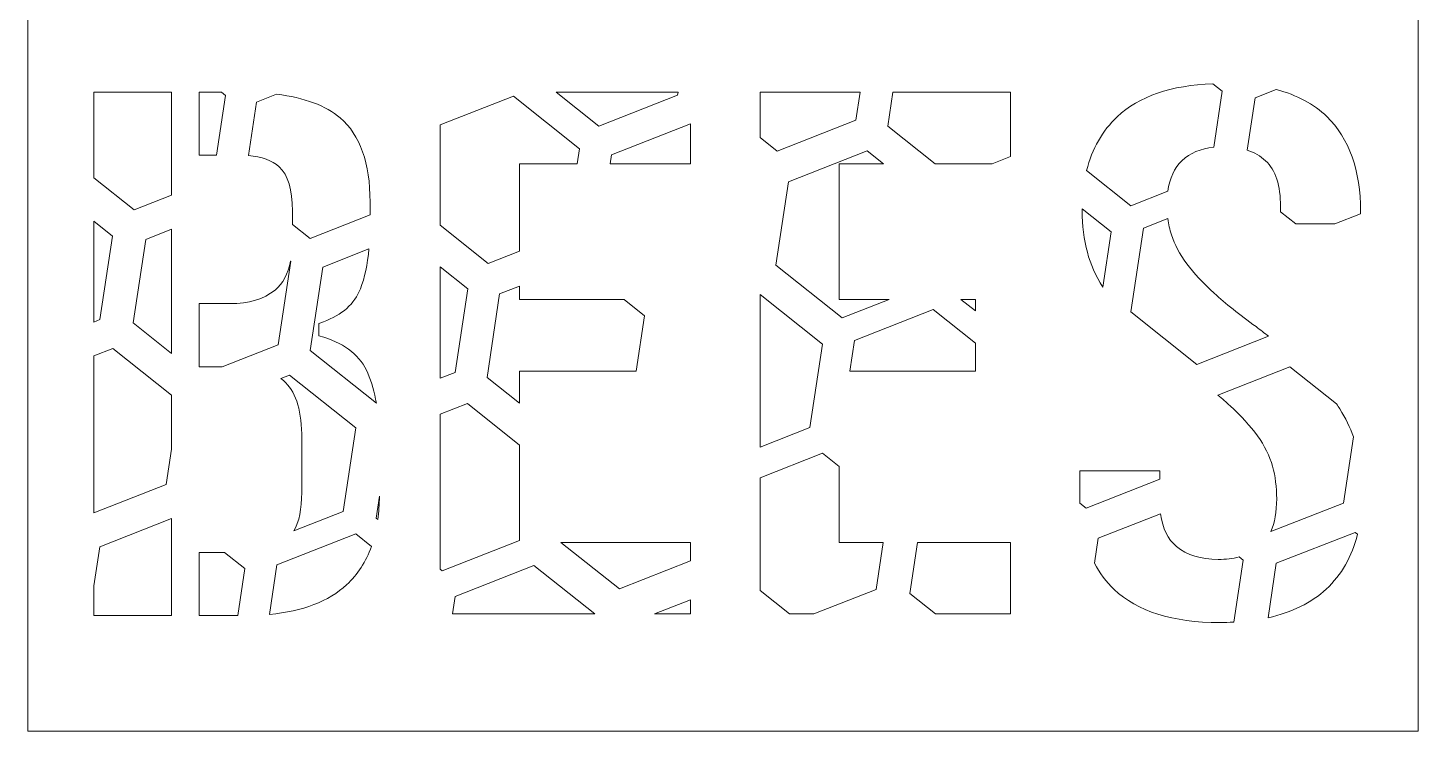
# Model space of a CAD drawing. Extents: x 54 to 4078, y -2000 to -23.
# Drawn here: x 3246 to 4078, y -961 to -540 of the extents above; entities that cross this region are included whole.
import ezdxf

# ---------------------------------------------------------------- set-up
doc = ezdxf.new("R2010")
doc.units = 0
doc.header["$MEASUREMENT"] = 0
doc.layers.add('Layer 1', color=7, linetype='Continuous', lineweight=0)

msp = doc.modelspace()

# ---------------------------------------------------------------- linework, layer by layer
at = {"layer": 'Layer 1'}
for points, knots in [([(3246.32, -39.13), (3246.32, -39.13), (3246.32, -960.87), (3246.32, -960.87), (3246.32, -960.87), (4077.68, -960.87), (4077.68, -960.87), (4077.68, -960.87), (4077.68, -39.13), (4077.68, -39.13), (4077.68, -39.13), (3246.32, -39.13), (3246.32, -39.13)], [0, 0, 0, 0, 1, 1, 1, 2, 2, 2, 3, 3, 3, 4, 4, 4, 4]), ([(3955.43, -611.23), (3947.59, -612.07), (3941.19, -614.81), (3936.38, -619.37), (3931.88, -623.63), (3929.03, -629.78), (3927.92, -637.64), (3927.92, -637.64), (3905.86, -646.31), (3905.86, -646.31), (3905.86, -646.31), (3879.44, -625.27), (3879.44, -625.27), (3882.65, -612.25), (3888.8, -601.41), (3897.74, -593.02), (3910.72, -580.84), (3929.94, -574.21), (3954.86, -573.32), (3954.86, -573.32), (3960.46, -577.77), (3960.46, -577.77), (3960.46, -577.77), (3955.43, -611.23), (3955.43, -611.23)], [0, 0, 0, 0, 1, 1, 1, 2, 2, 2, 3, 3, 3, 4, 4, 4, 5, 5, 5, 6, 6, 6, 7, 7, 7, 8, 8, 8, 8]), ([(3332.34, -640.09), (3332.34, -640.09), (3310, -648.87), (3310, -648.87), (3310, -648.87), (3285.9, -629.67), (3285.9, -629.67), (3285.9, -629.67), (3285.9, -578.34), (3285.9, -578.34), (3285.9, -578.34), (3332.34, -578.34), (3332.34, -578.34), (3332.34, -578.34), (3332.34, -640.09), (3332.34, -640.09)], [0, 0, 0, 0, 1, 1, 1, 2, 2, 2, 3, 3, 3, 4, 4, 4, 5, 5, 5, 5]), ([(3364.61, -580.33), (3364.61, -580.33), (3359.24, -616.07), (3359.24, -616.07), (3359.24, -616.07), (3348.71, -616.07), (3348.71, -616.07), (3348.71, -616.07), (3348.71, -578.34), (3348.71, -578.34), (3348.71, -578.34), (3362.11, -578.34), (3362.11, -578.34), (3362.11, -578.34), (3364.61, -580.33), (3364.61, -580.33)], [0, 0, 0, 0, 1, 1, 1, 2, 2, 2, 3, 3, 3, 4, 4, 4, 5, 5, 5, 5]), ([(3433.15, -593.77), (3444.98, -603.84), (3450.97, -620.8), (3450.97, -644.14), (3450.97, -644.14), (3450.97, -651.73), (3450.97, -651.73), (3450.97, -651.73), (3415.06, -665.85), (3415.06, -665.85), (3415.06, -665.85), (3404.55, -657.47), (3404.55, -657.47), (3404.55, -657.47), (3404.55, -649.51), (3404.55, -649.51), (3404.55, -636.57), (3401.95, -627.94), (3396.64, -623.11), (3392.38, -619.23), (3386.33, -617), (3378.2, -616.31), (3378.2, -616.31), (3383.01, -584.29), (3383.01, -584.29), (3383.01, -584.29), (3395.06, -579.56), (3395.06, -579.56), (3411.69, -581.64), (3424.51, -586.42), (3433.15, -593.77)], [0, 0, 0, 0, 1, 1, 1, 2, 2, 2, 3, 3, 3, 4, 4, 4, 5, 5, 5, 6, 6, 6, 7, 7, 7, 8, 8, 8, 9, 9, 9, 10, 10, 10, 10]), ([(3540.3, -621.2), (3540.3, -621.2), (3540.3, -673.49), (3540.3, -673.49), (3540.3, -673.49), (3521.64, -680.82), (3521.64, -680.82), (3521.64, -680.82), (3492.93, -657.96), (3492.93, -657.96), (3492.93, -657.96), (3492.93, -597.94), (3492.93, -597.94), (3492.93, -597.94), (3536.67, -580.76), (3536.67, -580.76), (3536.67, -580.76), (3576.24, -612.29), (3576.24, -612.29), (3576.24, -612.29), (3574.89, -621.2), (3574.89, -621.2), (3574.89, -621.2), (3540.3, -621.2), (3540.3, -621.2)], [0, 0, 0, 0, 1, 1, 1, 2, 2, 2, 3, 3, 3, 4, 4, 4, 5, 5, 5, 6, 6, 6, 7, 7, 7, 8, 8, 8, 8]), ([(3562.23, -578.34), (3562.23, -578.34), (3635.11, -578.34), (3635.11, -578.34), (3635.11, -578.34), (3634.83, -580.17), (3634.83, -580.17), (3634.83, -580.17), (3587.74, -598.68), (3587.74, -598.68), (3587.74, -598.68), (3562.23, -578.34), (3562.23, -578.34)], [0, 0, 0, 0, 1, 1, 1, 2, 2, 2, 3, 3, 3, 4, 4, 4, 4]), ([(3741.39, -595.14), (3741.39, -595.14), (3694.3, -613.65), (3694.3, -613.65), (3694.3, -613.65), (3684.14, -605.55), (3684.14, -605.55), (3684.14, -605.55), (3684.14, -578.34), (3684.14, -578.34), (3684.14, -578.34), (3743.92, -578.34), (3743.92, -578.34), (3743.92, -578.34), (3741.39, -595.14), (3741.39, -595.14)], [0, 0, 0, 0, 1, 1, 1, 2, 2, 2, 3, 3, 3, 4, 4, 4, 5, 5, 5, 5]), ([(3760.54, -598.68), (3760.54, -598.68), (3763.59, -578.34), (3763.59, -578.34), (3763.59, -578.34), (3833.85, -578.34), (3833.85, -578.34), (3833.85, -578.34), (3833.85, -616.94), (3833.85, -616.94), (3833.85, -616.94), (3823.01, -621.2), (3823.01, -621.2), (3823.01, -621.2), (3788.81, -621.2), (3788.81, -621.2), (3788.81, -621.2), (3760.54, -598.68), (3760.54, -598.68)], [0, 0, 0, 0, 1, 1, 1, 2, 2, 2, 3, 3, 3, 4, 4, 4, 5, 5, 5, 6, 6, 6, 6]), ([(4043.21, -651.1), (4043.21, -651.1), (4027.86, -657.13), (4027.86, -657.13), (4027.86, -657.13), (4004.45, -657.13), (4004.45, -657.13), (4004.45, -657.13), (3995.38, -649.9), (3995.38, -649.9), (3995.38, -649.9), (3995.38, -646.82), (3995.38, -646.82), (3995.38, -634.27), (3992.36, -625.03), (3986.39, -619.37), (3983.41, -616.56), (3979.74, -614.41), (3975.44, -613.01), (3975.44, -613.01), (3980.13, -581.74), (3980.13, -581.74), (3980.13, -581.74), (3992.72, -576.79), (3992.72, -576.79), (4005.18, -579.99), (4015.39, -585.43), (4023.07, -592.95), (4036.44, -606.05), (4043.21, -625.17), (4043.21, -649.82), (4043.21, -649.82), (4043.21, -651.1), (4043.21, -651.1)], [0, 0, 0, 0, 1, 1, 1, 2, 2, 2, 3, 3, 3, 4, 4, 4, 5, 5, 5, 6, 6, 6, 7, 7, 7, 8, 8, 8, 9, 9, 9, 10, 10, 10, 11, 11, 11, 11]), ([(3594.57, -621.2), (3594.57, -621.2), (3595.38, -615.83), (3595.38, -615.83), (3595.38, -615.83), (3642.47, -597.32), (3642.47, -597.32), (3642.47, -597.32), (3642.65, -597.47), (3642.65, -597.47), (3642.65, -597.47), (3642.65, -621.2), (3642.65, -621.2), (3642.65, -621.2), (3594.57, -621.2), (3594.57, -621.2)], [0, 0, 0, 0, 1, 1, 1, 2, 2, 2, 3, 3, 3, 4, 4, 4, 5, 5, 5, 5]), ([(3761.44, -702.38), (3761.44, -702.38), (3733.18, -713.49), (3733.18, -713.49), (3733.18, -713.49), (3693.6, -681.96), (3693.6, -681.96), (3693.6, -681.96), (3701.13, -631.92), (3701.13, -631.92), (3701.13, -631.92), (3748.22, -613.43), (3748.22, -613.43), (3748.22, -613.43), (3757.99, -621.2), (3757.99, -621.2), (3757.99, -621.2), (3731.5, -621.2), (3731.5, -621.2), (3731.5, -621.2), (3731.5, -702.38), (3731.5, -702.38), (3731.5, -702.38), (3761.44, -702.38), (3761.44, -702.38)], [0, 0, 0, 0, 1, 1, 1, 2, 2, 2, 3, 3, 3, 4, 4, 4, 5, 5, 5, 6, 6, 6, 7, 7, 7, 8, 8, 8, 8]), ([(3894.11, -661.93), (3894.11, -661.93), (3889.12, -695.14), (3889.12, -695.14), (3884.85, -688.26), (3881.73, -681.22), (3879.86, -674.18), (3877.8, -666.48), (3876.75, -658.12), (3876.75, -649.39), (3876.75, -648.96), (3876.75, -648.54), (3876.76, -648.11), (3876.76, -648.11), (3894.11, -661.93), (3894.11, -661.93)], [0, 0, 0, 0, 1, 1, 1, 2, 2, 2, 3, 3, 3, 4, 4, 4, 5, 5, 5, 5]), ([(3285.9, -715.92), (3285.9, -715.92), (3285.9, -655.65), (3285.9, -655.65), (3285.9, -655.65), (3297, -664.49), (3297, -664.49), (3297, -664.49), (3289.47, -714.52), (3289.47, -714.52), (3289.47, -714.52), (3285.9, -715.92), (3285.9, -715.92)], [0, 0, 0, 0, 1, 1, 1, 2, 2, 2, 3, 3, 3, 4, 4, 4, 4]), ([(3913.35, -659.76), (3913.35, -659.76), (3927.93, -654.04), (3927.93, -654.04), (3928.37, -657.34), (3929.12, -660.6), (3930.13, -663.74), (3931.98, -669.44), (3935.08, -675.25), (3939.38, -681), (3943.53, -686.6), (3949.04, -692.56), (3955.73, -698.7), (3962.37, -704.81), (3970.79, -711.53), (3980.71, -718.66), (3983.29, -720.6), (3985.82, -722.56), (3988.25, -724.49), (3988.25, -724.49), (3945.39, -741.32), (3945.39, -741.32), (3945.39, -741.32), (3905.83, -709.79), (3905.83, -709.79), (3905.83, -709.79), (3913.35, -659.76), (3913.35, -659.76)], [0, 0, 0, 0, 1, 1, 1, 2, 2, 2, 3, 3, 3, 4, 4, 4, 5, 5, 5, 6, 6, 6, 7, 7, 7, 8, 8, 8, 9, 9, 9, 9]), ([(3332.34, -734.77), (3332.34, -734.77), (3309.39, -716.47), (3309.39, -716.47), (3309.39, -716.47), (3316.91, -666.44), (3316.91, -666.44), (3316.91, -666.44), (3332.34, -660.38), (3332.34, -660.38), (3332.34, -660.38), (3332.34, -734.77), (3332.34, -734.77)], [0, 0, 0, 0, 1, 1, 1, 2, 2, 2, 3, 3, 3, 4, 4, 4, 4]), ([(3415.18, -733.03), (3415.18, -733.03), (3422.7, -683), (3422.7, -683), (3422.7, -683), (3450.33, -672.14), (3450.33, -672.14), (3449.47, -681.52), (3447.75, -689.52), (3445.23, -695.97), (3441.61, -705.13), (3434.37, -711.6), (3423.04, -715.75), (3423.04, -715.75), (3420.26, -716.77), (3420.26, -716.77), (3420.26, -716.77), (3420.26, -724.12), (3420.26, -724.12), (3420.26, -724.12), (3423.24, -725.05), (3423.24, -725.05), (3436.69, -729.26), (3445.33, -736.33), (3449.68, -746.64), (3451.89, -751.91), (3453.6, -757.93), (3454.75, -764.55), (3454.75, -764.55), (3415.18, -733.03), (3415.18, -733.03)], [0, 0, 0, 0, 1, 1, 1, 2, 2, 2, 3, 3, 3, 4, 4, 4, 5, 5, 5, 6, 6, 6, 7, 7, 7, 8, 8, 8, 9, 9, 9, 10, 10, 10, 10]), ([(3394.14, -696.81), (3398.84, -692.97), (3401.97, -687.13), (3403.48, -679.41), (3403.48, -679.41), (3403.56, -679.46), (3403.56, -679.46), (3403.56, -679.46), (3396.04, -729.5), (3396.04, -729.5), (3396.04, -729.5), (3362.5, -742.68), (3362.5, -742.68), (3362.5, -742.68), (3348.71, -742.68), (3348.71, -742.68), (3348.71, -742.68), (3348.71, -704.94), (3348.71, -704.94), (3348.71, -704.94), (3367.28, -704.94), (3367.28, -704.94), (3378.47, -704.94), (3387.49, -702.21), (3394.14, -696.81)], [0, 0, 0, 0, 1, 1, 1, 2, 2, 2, 3, 3, 3, 4, 4, 4, 5, 5, 5, 6, 6, 6, 7, 7, 7, 8, 8, 8, 8]), ([(3492.93, -749.56), (3492.93, -749.56), (3492.93, -682.95), (3492.93, -682.95), (3492.93, -682.95), (3509.36, -696.03), (3509.36, -696.03), (3509.36, -696.03), (3501.84, -746.06), (3501.84, -746.06), (3501.84, -746.06), (3492.93, -749.56), (3492.93, -749.56)], [0, 0, 0, 0, 1, 1, 1, 2, 2, 2, 3, 3, 3, 4, 4, 4, 4]), ([(3540.3, -745.25), (3540.3, -745.25), (3540.3, -764.57), (3540.3, -764.57), (3540.3, -764.57), (3520.94, -749.14), (3520.94, -749.14), (3520.94, -749.14), (3528.45, -699.11), (3528.45, -699.11), (3528.45, -699.11), (3540.3, -694.46), (3540.3, -694.46), (3540.3, -694.46), (3540.3, -702.38), (3540.3, -702.38), (3540.3, -702.38), (3602.88, -702.38), (3602.88, -702.38), (3602.88, -702.38), (3615.11, -712.14), (3615.11, -712.14), (3615.11, -712.14), (3610.13, -745.25), (3610.13, -745.25), (3610.13, -745.25), (3540.3, -745.25), (3540.3, -745.25)], [0, 0, 0, 0, 1, 1, 1, 2, 2, 2, 3, 3, 3, 4, 4, 4, 5, 5, 5, 6, 6, 6, 7, 7, 7, 8, 8, 8, 9, 9, 9, 9]), ([(3684.14, -699.4), (3684.14, -699.4), (3721.43, -729.12), (3721.43, -729.12), (3721.43, -729.12), (3713.91, -779.14), (3713.91, -779.14), (3713.91, -779.14), (3684.14, -790.85), (3684.14, -790.85), (3684.14, -790.85), (3684.14, -699.4), (3684.14, -699.4)], [0, 0, 0, 0, 1, 1, 1, 2, 2, 2, 3, 3, 3, 4, 4, 4, 4]), ([(3804.25, -702.38), (3804.25, -702.38), (3812.93, -702.38), (3812.93, -702.38), (3812.93, -702.38), (3812.93, -709.3), (3812.93, -709.3), (3812.93, -709.3), (3804.25, -702.38), (3804.25, -702.38)], [0, 0, 0, 0, 1, 1, 1, 2, 2, 2, 3, 3, 3, 3]), ([(3812.93, -728.49), (3812.93, -728.49), (3812.93, -745.25), (3812.93, -745.25), (3812.93, -745.25), (3737.93, -745.25), (3737.93, -745.25), (3737.93, -745.25), (3740.67, -726.94), (3740.67, -726.94), (3740.67, -726.94), (3787.76, -708.43), (3787.76, -708.43), (3787.76, -708.43), (3812.93, -728.49), (3812.93, -728.49)], [0, 0, 0, 0, 1, 1, 1, 2, 2, 2, 3, 3, 3, 4, 4, 4, 5, 5, 5, 5]), ([(3297.11, -731.68), (3297.11, -731.68), (3332.34, -759.75), (3332.34, -759.75), (3332.34, -759.75), (3332.34, -792.07), (3332.34, -792.07), (3332.34, -792.07), (3329.15, -813.23), (3329.15, -813.23), (3329.15, -813.23), (3285.9, -830.23), (3285.9, -830.23), (3285.9, -830.23), (3285.9, -736.08), (3285.9, -736.08), (3285.9, -736.08), (3297.11, -731.68), (3297.11, -731.68)], [0, 0, 0, 0, 1, 1, 1, 2, 2, 2, 3, 3, 3, 4, 4, 4, 5, 5, 5, 6, 6, 6, 6]), ([(3410.12, -817.92), (3410.12, -817.92), (3410.12, -785.83), (3410.12, -785.83), (3410.12, -769.68), (3406.97, -758.7), (3400.51, -752.26), (3399.64, -751.39), (3398.69, -750.58), (3397.67, -749.83), (3397.67, -749.83), (3402.86, -747.78), (3402.86, -747.78), (3402.86, -747.78), (3442.43, -779.31), (3442.43, -779.31), (3442.43, -779.31), (3434.91, -829.34), (3434.91, -829.34), (3434.91, -829.34), (3405.39, -840.95), (3405.39, -840.95), (3408.57, -835.46), (3410.12, -827.87), (3410.12, -817.92)], [0, 0, 0, 0, 1, 1, 1, 2, 2, 2, 3, 3, 3, 4, 4, 4, 5, 5, 5, 6, 6, 6, 7, 7, 7, 8, 8, 8, 8]), ([(4033.03, -824.3), (4033.03, -824.3), (3989.64, -841.35), (3989.64, -841.35), (3991.91, -836.17), (3993.06, -829.61), (3993.06, -821.76), (3993.06, -814.86), (3992.22, -808.29), (3990.58, -802.26), (3988.9, -796.1), (3985.85, -789.95), (3981.55, -783.99), (3977.36, -778.23), (3971.86, -772.18), (3965.17, -766.04), (3962.96, -764), (3960.52, -761.86), (3957.9, -759.66), (3957.9, -759.66), (4000.99, -742.73), (4000.99, -742.73), (4000.99, -742.73), (4028.86, -764.94), (4028.86, -764.94), (4029.54, -765.96), (4030.21, -766.97), (4030.82, -767.96), (4034.21, -773.42), (4036.96, -779.08), (4038.99, -784.75), (4038.99, -784.75), (4033.03, -824.3), (4033.03, -824.3)], [0, 0, 0, 0, 1, 1, 1, 2, 2, 2, 3, 3, 3, 4, 4, 4, 5, 5, 5, 6, 6, 6, 7, 7, 7, 8, 8, 8, 9, 9, 9, 10, 10, 10, 11, 11, 11, 11]), ([(3492.93, -863.86), (3492.93, -863.86), (3492.93, -771.15), (3492.93, -771.15), (3492.93, -771.15), (3509.18, -764.77), (3509.18, -764.77), (3509.18, -764.77), (3540.3, -789.55), (3540.3, -789.55), (3540.3, -789.55), (3540.3, -846.69), (3540.3, -846.69), (3540.3, -846.69), (3494.15, -864.83), (3494.15, -864.83), (3494.15, -864.83), (3492.93, -863.86), (3492.93, -863.86)], [0, 0, 0, 0, 1, 1, 1, 2, 2, 2, 3, 3, 3, 4, 4, 4, 5, 5, 5, 6, 6, 6, 6]), ([(3757.85, -847.81), (3757.85, -847.81), (3753.61, -876.03), (3753.61, -876.03), (3753.61, -876.03), (3716.33, -890.68), (3716.33, -890.68), (3716.33, -890.68), (3701.68, -890.68), (3701.68, -890.68), (3701.68, -890.68), (3684.14, -876.7), (3684.14, -876.7), (3684.14, -876.7), (3684.14, -809.18), (3684.14, -809.18), (3684.14, -809.18), (3721.56, -794.48), (3721.56, -794.48), (3721.56, -794.48), (3731.5, -802.4), (3731.5, -802.4), (3731.5, -802.4), (3731.5, -847.81), (3731.5, -847.81), (3731.5, -847.81), (3757.85, -847.81), (3757.85, -847.81)], [0, 0, 0, 0, 1, 1, 1, 2, 2, 2, 3, 3, 3, 4, 4, 4, 5, 5, 5, 6, 6, 6, 7, 7, 7, 8, 8, 8, 9, 9, 9, 9]), ([(3875.35, -805.04), (3875.35, -805.04), (3923.18, -805.04), (3923.18, -805.04), (3923.18, -805.04), (3923.18, -810.07), (3923.18, -810.07), (3923.18, -810.07), (3879.2, -827.35), (3879.2, -827.35), (3879.2, -827.35), (3875.45, -824.38), (3875.45, -824.38), (3875.38, -822.69), (3875.35, -820.95), (3875.35, -819.2), (3875.35, -819.2), (3875.35, -805.04), (3875.35, -805.04)], [0, 0, 0, 0, 1, 1, 1, 2, 2, 2, 3, 3, 3, 4, 4, 4, 5, 5, 5, 6, 6, 6, 6]), ([(3456.55, -820.16), (3456.51, -825.03), (3456.19, -829.71), (3455.6, -834.11), (3455.6, -834.11), (3454.58, -833.3), (3454.58, -833.3), (3454.58, -833.3), (3456.55, -820.16), (3456.55, -820.16)], [0, 0, 0, 0, 1, 1, 1, 2, 2, 2, 3, 3, 3, 3]), ([(3886.28, -845.4), (3886.28, -845.4), (3923.67, -830.71), (3923.67, -830.71), (3924.82, -839.51), (3927.99, -846.09), (3933.1, -850.27), (3939.44, -855.45), (3947.86, -858.07), (3958.12, -858.07), (3962.66, -858.07), (3966.87, -857.58), (3970.63, -856.58), (3970.63, -856.58), (3972.94, -858.42), (3972.94, -858.42), (3972.94, -858.42), (3967.35, -895.6), (3967.35, -895.6), (3964.67, -895.74), (3961.87, -895.81), (3959.05, -895.81), (3930.84, -895.81), (3909.6, -889.15), (3895.91, -876.02), (3891.15, -871.47), (3887.17, -866.14), (3884.06, -860.18), (3884.06, -860.18), (3886.28, -845.4), (3886.28, -845.4)], [0, 0, 0, 0, 1, 1, 1, 2, 2, 2, 3, 3, 3, 4, 4, 4, 5, 5, 5, 6, 6, 6, 7, 7, 7, 8, 8, 8, 9, 9, 9, 10, 10, 10, 10]), ([(3332.34, -891.53), (3332.34, -891.53), (3285.9, -891.53), (3285.9, -891.53), (3285.9, -891.53), (3285.9, -873.86), (3285.9, -873.86), (3285.9, -873.86), (3289.43, -850.45), (3289.43, -850.45), (3289.43, -850.45), (3332.34, -833.57), (3332.34, -833.57), (3332.34, -833.57), (3332.34, -891.53), (3332.34, -891.53)], [0, 0, 0, 0, 1, 1, 1, 2, 2, 2, 3, 3, 3, 4, 4, 4, 5, 5, 5, 5]), ([(3395.32, -861.29), (3395.32, -861.29), (3442.41, -842.79), (3442.41, -842.79), (3442.41, -842.79), (3451.77, -850.25), (3451.77, -850.25), (3448.52, -859.35), (3443.54, -867.06), (3436.97, -873.18), (3426.25, -883.15), (3410.75, -889.12), (3390.86, -890.93), (3390.86, -890.93), (3395.32, -861.29), (3395.32, -861.29)], [0, 0, 0, 0, 1, 1, 1, 2, 2, 2, 3, 3, 3, 4, 4, 4, 5, 5, 5, 5]), ([(3565.08, -847.81), (3565.08, -847.81), (3642.65, -847.81), (3642.65, -847.81), (3642.65, -847.81), (3642.65, -858.94), (3642.65, -858.94), (3642.65, -858.94), (3600.05, -875.68), (3600.05, -875.68), (3600.05, -875.68), (3565.08, -847.81), (3565.08, -847.81)], [0, 0, 0, 0, 1, 1, 1, 2, 2, 2, 3, 3, 3, 4, 4, 4, 4]), ([(3773.7, -878.44), (3773.7, -878.44), (3778.31, -847.81), (3778.31, -847.81), (3778.31, -847.81), (3833.85, -847.81), (3833.85, -847.81), (3833.85, -847.81), (3833.85, -890.68), (3833.85, -890.68), (3833.85, -890.68), (3789.06, -890.68), (3789.06, -890.68), (3789.06, -890.68), (3773.7, -878.44), (3773.7, -878.44)], [0, 0, 0, 0, 1, 1, 1, 2, 2, 2, 3, 3, 3, 4, 4, 4, 5, 5, 5, 5]), ([(3992.85, -860.37), (3992.85, -860.37), (4039.94, -841.87), (4039.94, -841.87), (4039.94, -841.87), (4041.35, -842.98), (4041.35, -842.98), (4038.06, -856.29), (4031.79, -867.32), (4022.7, -875.77), (4013.82, -884.01), (4002.13, -889.79), (3987.97, -892.93), (3987.97, -892.93), (3992.85, -860.37), (3992.85, -860.37)], [0, 0, 0, 0, 1, 1, 1, 2, 2, 2, 3, 3, 3, 4, 4, 4, 5, 5, 5, 5]), ([(3348.71, -891.53), (3348.71, -891.53), (3348.71, -853.8), (3348.71, -853.8), (3348.71, -853.8), (3363.94, -853.8), (3363.94, -853.8), (3363.94, -853.8), (3376.08, -863.47), (3376.08, -863.47), (3376.08, -863.47), (3371.86, -891.53), (3371.86, -891.53), (3371.86, -891.53), (3348.71, -891.53), (3348.71, -891.53)], [0, 0, 0, 0, 1, 1, 1, 2, 2, 2, 3, 3, 3, 4, 4, 4, 5, 5, 5, 5]), ([(3548.89, -861.65), (3548.89, -861.65), (3585.31, -890.68), (3585.31, -890.68), (3585.31, -890.68), (3500.22, -890.68), (3500.22, -890.68), (3500.22, -890.68), (3501.79, -880.15), (3501.79, -880.15), (3501.79, -880.15), (3548.89, -861.65), (3548.89, -861.65)], [0, 0, 0, 0, 1, 1, 1, 2, 2, 2, 3, 3, 3, 4, 4, 4, 4]), ([(3642.65, -882.19), (3642.65, -882.19), (3642.65, -890.68), (3642.65, -890.68), (3642.65, -890.68), (3621.05, -890.68), (3621.05, -890.68), (3621.05, -890.68), (3642.65, -882.19), (3642.65, -882.19)], [0, 0, 0, 0, 1, 1, 1, 2, 2, 2, 3, 3, 3, 3])]:
    msp.add_open_spline(points, degree=3, knots=knots, dxfattribs=at)

doc.saveas('drawing.dxf')
